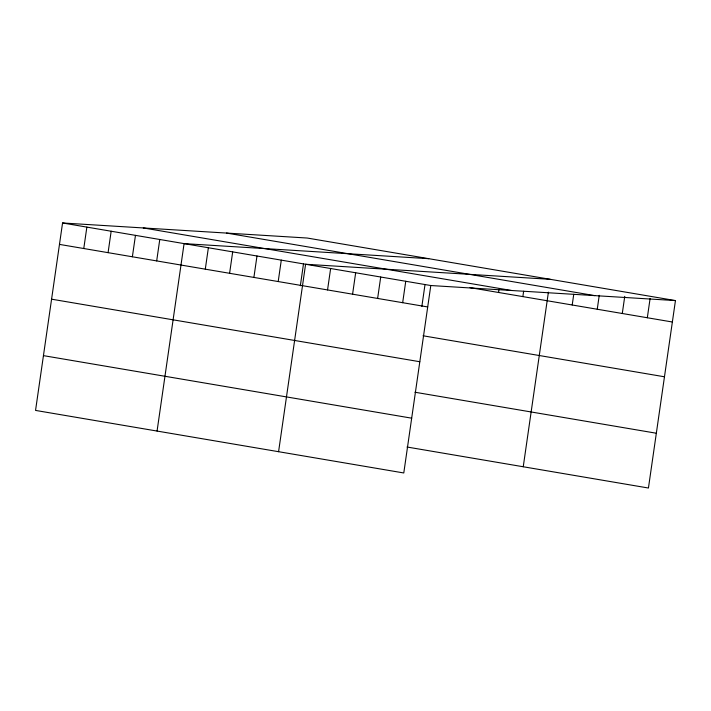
<?xml version="1.0" encoding="UTF-8"?>
<svg xmlns="http://www.w3.org/2000/svg" width="711" height="711" viewBox="0 0 711 711"><rect width="100%" height="100%" fill="white"/><g stroke="black" fill="none" stroke-linecap="round" stroke-linejoin="round"><path stroke-width="1.07" d="M675.45 300.584L307.214 238.034L62.559 222.978L35.55 410.416L403.786 472.966L430.795 285.529L675.45 300.584L648.441 488.022L407.012 447.015M83.774 248.521L86.866 227.111M108.081 252.654L111.165 231.235M132.379 256.778L135.472 235.368M156.687 260.91L159.771 239.491M157.069 431.053L184.078 243.624L428.733 258.68M205.292 269.167L208.376 247.748M229.6 273.291L232.684 251.881M253.898 277.423L256.982 256.004M278.205 281.547L281.289 260.137M300.344 285.751L303.499 263.834M278.579 451.698L305.597 264.261L550.252 279.316M327.549 289.928L330.633 268.518M352.585 294.185L355.669 272.766M377.63 298.433L380.714 277.023M402.666 302.69L405.75 281.272M421.863 306.388L425.018 284.48M498.562 292.479L499.024 289.261M522.861 296.603L523.634 291.252M523.243 466.754L548.403 292.168M572.204 304.983L573.75 294.283M597.249 309.241L599.249 295.323M622.285 313.498L624.756 296.363M647.321 317.746L650.103 298.469M226.48 233.066L594.716 295.616M143.293 227.947L511.529 290.497M470.024 287.635L672.366 322.003M62.559 222.978L430.795 285.529M59.475 244.397L427.702 306.948M423.036 335.779L664.465 376.786M51.583 299.18L419.81 361.73M414.904 392.223L656.333 433.23M43.442 355.633L411.678 418.175"/></g></svg>
